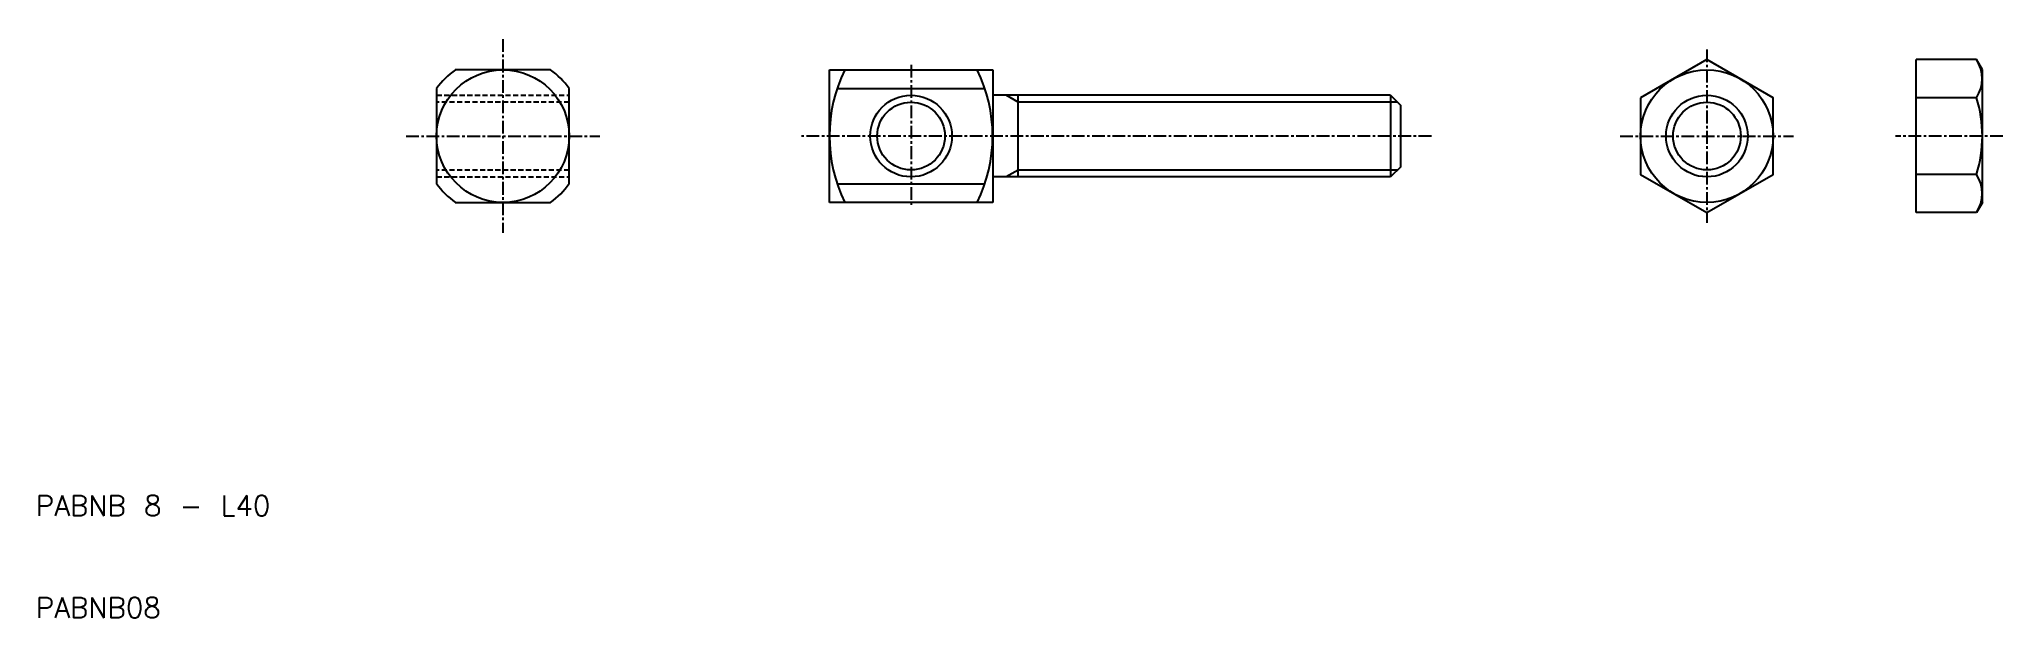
# Model space of a CAD drawing. Extents: x 10 to 203, y 10 to 67.
import ezdxf

# ---------------------------------------------------------------- set-up
doc = ezdxf.new("R2010")
doc.units = 0
doc.linetypes.add('CENTER', pattern=[2, 1.25, -0.25, 0.25, -0.25])
doc.linetypes.add('DASHED', pattern=[0.75, 0.5, -0.25])
doc.layers.get('0').update_dxf_attribs({"linetype": 'CONTINUOUS'})
doc.layers.add('CENTER', color=1, linetype='CENTER')
doc.styles.get("Standard").update_dxf_attribs({"font": 'txt.shx', "bigfont": 'bigfont.shx'})

msp = doc.modelspace()

# ---------------------------------------------------------------- linework, layer by layer
at = {"color": 7, "linetype": 'CONTINUOUS'}
for p, q in [((60.45, 63.74), (51.12, 63.74)), ((87.79, 63.74), (103.79, 63.74)), ((87.79, 50.74), (87.79, 63.74)), ((103.79, 63.74), (103.79, 50.74)), ((194.29, 49.73), (194.29, 64.74)), ((200.21, 64.74), (194.29, 64.74)), ((200.79, 63.74), (200.21, 64.74)), ((200.79, 50.74), (200.79, 63.74)), ((49.29, 61.9), (49.29, 52.57)), ((62.29, 52.57), (62.29, 61.9)), ((88.54, 61.9), (103.03, 61.9)), ((142.79, 61.24), (103.79, 61.24)), ((106.29, 53.24), (106.29, 61.24)), ((142.79, 61.24), (142.79, 53.24)), ((142.79, 61.24), (143.79, 60.24)), ((143.79, 54.24), (143.79, 60.24)), ((200.21, 60.99), (194.29, 60.99)), ((194.29, 57.24), (194.29, 57.24)), ((143.79, 54.24), (142.79, 53.24)), ((88.54, 52.57), (103.03, 52.57)), ((142.79, 53.24), (103.79, 53.24)), ((200.21, 53.48), (194.29, 53.48)), ((194.29, 53.48), (194.29, 53.48)), ((51.12, 50.74), (60.45, 50.74)), ((103.79, 50.74), (87.79, 50.74)), ((200.79, 50.74), (200.21, 49.73)), ((200.21, 49.73), (194.29, 49.73))]:
    msp.add_line(p, q, dxfattribs=at)
at = {"color": 3, "linetype": 'DASHED'}
for p, q in [((49.29, 61.24), (62.29, 61.24)), ((62.29, 60.56), (49.29, 60.56)), ((62.29, 53.91), (49.29, 53.91)), ((49.29, 53.24), (62.29, 53.24))]:
    msp.add_line(p, q, dxfattribs=at)
at = {"color": 3, "linetype": 'CONTINUOUS'}
for p, q in [((106.29, 60.56), (105.11, 61.24)), ((143.46, 60.56), (106.29, 60.56)), ((106.29, 53.91), (105.11, 53.24)), ((143.46, 53.91), (106.29, 53.91))]:
    msp.add_line(p, q, dxfattribs=at)
at = {"color": 7, "linetype": 'CONTINUOUS'}
msp.add_lwpolyline([(167.29, 60.99), (167.29, 53.48), (173.79, 49.73), (180.29, 53.48), (180.29, 60.99), (173.79, 64.74)], close=True, dxfattribs=at)
for centre, radius in [((55.79, 57.24), 6.5), ((173.79, 57.24), 6.5), ((95.79, 57.24), 3.32), ((173.79, 57.24), 3.32)]:
    msp.add_circle(centre, radius, dxfattribs=at)
at = {"color": 3, "linetype": 'CONTINUOUS'}
for centre in [(95.79, 57.24), (173.79, 57.24)]:
    msp.add_circle(centre, 4, dxfattribs=at)
at = {"color": 7, "linetype": 'CONTINUOUS'}
for centre, radius, start, end in [((55.79, 57.24), 8, 125.6591, 144.3409), ((55.79, 57.24), 8, 35.6591, 54.3409), ((102.63, 57.24), 14.84, 154.0272, 205.9728), ((88.94, 57.24), 14.84, 334.0272, 25.9728), ((197.46, 62.87), 3.32, 325.6157, 34.3843), ((188.37, 57.24), 12.42, 342.412, 17.588), ((55.79, 57.24), 8, 215.6591, 234.3409), ((55.79, 57.24), 8, 305.6591, 324.3409), ((197.46, 51.61), 3.32, 325.6157, 34.3843)]:
    msp.add_arc(centre, radius, start, end, dxfattribs=at)
at = {"layer": 'CENTER', "color": 1, "linetype": 'CENTER'}
for p, q in [((55.79, 66.74), (55.79, 47.74)), ((173.79, 65.74), (173.79, 48.74)), ((95.79, 64.24), (95.79, 50.24)), ((46.29, 57.24), (65.29, 57.24)), ((146.79, 57.24), (84.79, 57.24)), ((165.29, 57.24), (182.29, 57.24)), ((202.79, 57.24), (192.29, 57.24))]:
    msp.add_line(p, q, dxfattribs=at)

# ---------------------------------------------------------------- texts
at = {"color": 7, "linetype": 'CONTINUOUS'}
for s, p in [('PABNB 8 - L40', (10, 20)), ('PABNB08', (10, 10))]:
    msp.add_text(s, height=2, dxfattribs=at).set_placement(p)

doc.saveas('drawing.dxf')
